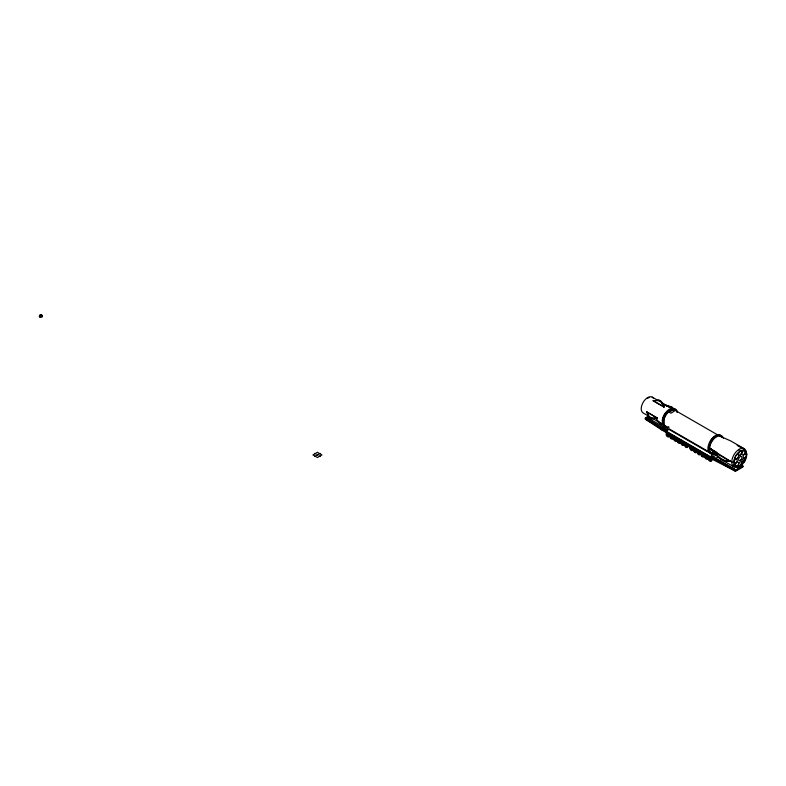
<?xml version="1.0" encoding="UTF-8"?>
<svg xmlns="http://www.w3.org/2000/svg" width="786" height="786" viewBox="0 0 786 786"><rect width="100%" height="100%" fill="white"/><g stroke="black" fill="none" stroke-linecap="round" stroke-linejoin="round"><path stroke-width="1.18" d="M662.863 419.351L662.863 423.408M666.911 433.322L666.911 434.206M670.546 435.866L670.851 435.031M676.599 439.629L676.628 439.384A1.307 0.757 60 0 0 676.363 438.47M680.293 441.761L680.322 441.516A1.307 0.757 60 0 0 680.293 441.221M681.609 442.253L681.806 441.516M685.304 444.385L685.736 443.432M692.918 449.052L692.947 448.806A1.307 0.757 60 0 0 692.83 448.197M697.929 451.675L698.361 450.722M701.623 453.807L702.055 452.854A2.083 1.208 60 0 1 702.36 452.756M703.991 455.438L704.02 455.192A1.307 0.757 60 0 0 703.892 454.593M317.22 454.652C321.199 453.866 313.653 456.027 317.632 455.232M674.663 437.045L674.26 438.283M694.441 448.806L694.293 450.014A2.083 1.208 60 0 0 694.441 450.516M709.051 457.658L709.424 457.108M741.355 453.954L740.795 453.905M662.755 422.455L662.284 422.799L663.856 423.094M709.719 449.621L708.147 449.327L708.618 446.939L708.147 447.146L709.719 447.588M314.724 456.499L315.628 455.978M317.092 455.133L317.76 454.75M319.224 453.905L320.128 453.384M658.658 400.182C663.148 400.231 666.685 414.173 661.429 402.206L658.658 400.614M648.509 416.108L645.375 417.916L645.375 419.193L661.822 429.971L714.464 460.36L735.539 471.246L742.839 467.031L742.839 465.754L735.539 469.969L714.464 459.083L661.822 428.694L645.375 417.916L667.059 430.433L667.059 427.712L665.585 426.857L665.585 429.588M646.416 417.739L648.509 416.531M649.658 416.718L646.485 418.555L646.485 419.832M650.012 419.292L651.899 418.201M666.106 426.218L661.822 428.694L661.822 429.971M665.771 426.965L665.791 426.955A10.277 5.934 -60 0 1 662.402 423.811L662.402 419.469A10.277 5.934 -60 0 1 668.473 409.82A10.277 5.934 -60 0 1 675.714 409.761M667.059 427.712L667.078 427.702A10.277 5.934 -60 0 0 668.837 427.525M664.484 430.227L665.83 429.441L663.178 427.908M665.958 431.072L668.896 429.382L711.202 453.807M710.377 456.725L711.507 456.077L712.981 456.921L712.961 454.249L711.487 453.394L711.487 456.086M710.564 456.833L711.684 456.175M711.851 457.57L716.184 455.074M713.639 458.886L711.802 459.948L711.802 458.67L707.636 456.263M717.775 457.167L714.464 459.083L714.464 460.36M742.839 466.177L735.539 470.392L714.464 459.505L661.822 429.117L645.375 418.339M742.839 466.393L735.539 470.608L714.464 459.722L661.822 429.333L645.375 418.555M662.755 420.431L662.284 420.628L663.856 421.07M648.961 416.983L651.722 418.574L657.43 418.211L651.722 418.751L648.961 417.15L646.74 411.864L657.43 418.034L652.095 418.358L649.324 416.767M733.79 462.207L731.756 462.099L710.554 448.914C715.663 454.711 721.882 463.052 730.381 461.176C721.558 461.785 716.095 454.239 710.554 448.659L719.18 457.904L724.161 460.606L730.381 461.431L718.109 454.347L710.554 448.786L716.911 452.461M723.788 460.567L730.381 461.176M664.082 405.055C666.921 404.544 680.411 410.567 666.292 405.537M39.762 315.55L39.762 315.55A1.592 0.914 60 0 1 40.892 314.901A1.592 0.914 -60 0 1 42.012 315.55M666.017 405.527L670.91 407.502M666.017 405.704L670.91 407.669M737.18 445.475L744.077 448.855M744.352 448.806L730.705 440.926L719.485 435.955M739.469 446.448L744.077 449.111M661.576 401.695L658.806 400.103L653.117 400.811L663.885 406.942M741.866 448L743.713 449.071M652.223 397.117L658.334 400.654M661.39 402.412L672.6 408.887M673.622 409.477L717.402 434.746M646.74 411.952L657.43 418.211L652.095 418.535L649.324 416.934L646.74 412.031M649.207 416.462L643.095 412.935A9.127 5.266 -60 0 1 643.734 401.381A9.127 5.266 -60 0 1 653.254 398.07M651.25 417.641L663.472 424.695M661.576 423.841L658.806 422.239L656.732 419.763M661.429 423.919L658.658 422.328L656.585 419.852M711.202 453.168L668.896 428.743L668.896 429.382M720.271 458.995L733.918 466.874M647.772 417.808L664.219 427.309M713.128 456.843L735.706 469.871M715.565 458.444L735.539 469.969L735.539 471.246L725.596 465.509M645.375 419.193L655.73 425.177M668.061 433.42L668.601 433.734M669.092 434.01L671.175 435.218M673.189 436.387L674.535 437.163M675.98 437.989L678.23 439.286M681.914 441.418L680.568 440.641L680.44 442.783A2.083 1.208 60 0 1 679.399 442.685M683.673 442.43L685.756 443.638M687.043 444.385L690.963 446.645M693.203 447.932L694.549 448.708M696.17 449.651L698.253 450.85M700.336 452.058L705.612 455.104L705.356 456.411A2.083 1.208 60 0 0 705.504 456.902M667.009 434.088L683.673 443.707M683.977 443.884L685.333 444.67M685.756 444.915L696.17 450.928M696.612 451.184L697.958 451.96M698.253 452.127L711.173 459.584M314.724 453.384L315.628 453.905M319.224 455.978L320.128 456.499M39.929 315.648L40.892 316.208M710.554 448.914L719.554 457.943M656.732 420.029C664.799 427.388 661.37 425.108 656.585 420.117M704.138 454.053L704.138 456.47A2.083 1.208 60 0 1 702.713 456.086M696.887 450.064L696.76 452.205A2.083 1.208 60 0 1 696.101 452.264M693.075 447.666L693.075 450.073A2.083 1.208 60 0 1 692.024 449.975M687.819 444.64L687.819 447.047A2.083 1.208 60 0 1 686.777 446.939M676.756 438.244L676.756 440.661A2.083 1.208 60 0 1 675.714 440.553M669.505 434.255L669.377 436.397A2.083 1.208 60 0 1 668.336 436.289M661.429 401.784L663.816 406.991M698.695 452.343L698.764 452.589A1.041 0.599 60 0 0 699.923 453.434M746.513 453.581L746.7 454.75L745.59 454.112A9.127 5.266 -60 0 0 743.703 449.936M709.552 458.385L709.581 458.67A1.307 0.757 60 0 0 710.937 460.105M705.857 456.253L705.887 456.538A1.307 0.757 60 0 0 706.663 457.776A1.307 0.757 60 0 0 707.577 457.786M694.795 449.867L694.824 450.152A1.307 0.757 60 0 0 696.367 451.528M691.11 447.735L691.14 448.02A1.307 0.757 60 0 0 692.024 449.337M682.169 442.577L682.199 442.862A1.307 0.757 60 0 0 683.329 444.277M678.475 440.445L678.505 440.73A1.307 0.757 60 0 0 679.399 442.046M674.791 438.313L674.82 438.598A1.307 0.757 60 0 0 675.587 439.836A1.307 0.757 60 0 0 676.51 439.846M739.135 449.327L739.135 450.388M744.706 458.346A2.348 1.356 -60 0 1 743.959 461.981A2.348 1.356 -60 0 1 741.925 460.812A2.348 1.356 -60 0 1 744.706 458.346A9.127 5.266 -60 0 1 740.805 464.074M662.814 422.907A9.127 5.266 -60 0 1 665.83 412.788M741.051 464.968A10.434 6.023 -60 0 1 731.786 462.826A10.434 6.023 -60 0 1 739.783 448.983A10.434 6.023 -60 0 1 746.268 455.929M746.071 456.754A10.434 6.023 -60 0 1 745.531 458.415M744.352 460.851A10.434 6.023 -60 0 1 743.369 462.374M739.135 465.292A9.127 5.266 -60 0 1 735.912 466.157M734.576 465.744A9.127 5.266 -60 0 1 733.544 464.791M647.664 398.207A8.351 4.814 -60 0 1 649.187 397.559M674.221 409.28A9.599 5.541 -60 0 1 675.302 410.282M666.027 426.336A9.599 5.541 -60 0 1 663.541 424.902M663.541 417.071A9.599 5.541 -60 0 1 666.027 412.768M671.175 409.005A9.599 5.541 -60 0 1 672.816 408.848M677.552 412.002A10.277 5.934 -60 0 0 670.527 409.84A10.277 5.934 -60 0 0 663.512 420.107L663.512 424.45A10.277 5.934 -60 0 0 668.65 427.417M677.09 412.414A9.599 5.541 -60 0 0 670.527 410.39A9.599 5.541 -60 0 0 663.973 419.989L663.973 424.047A9.599 5.541 -60 0 0 668.768 426.818M722.334 437.38A9.648 5.571 -60 0 0 715.535 437.429A9.648 5.571 -60 0 0 709.837 446.497L709.837 450.575A9.648 5.571 -60 0 0 713.02 453.522M723.484 438.47A10.326 5.964 -60 0 0 716.429 436.299A10.326 5.964 -60 0 0 709.375 446.625L709.375 450.987A10.326 5.964 -60 0 0 714.533 453.964M720.143 435.729A9.648 5.571 -60 0 1 721.234 436.741M713.55 452.726A9.648 5.571 -60 0 1 709.414 451.439M710.495 441.31A9.648 5.571 -60 0 1 715.319 436.21M721.646 436.22A10.326 5.964 -60 0 0 714.366 436.279A10.326 5.964 -60 0 0 708.265 445.976L708.265 450.349A10.326 5.964 -60 0 0 711.674 453.502M714.72 454.072A10.326 5.964 -60 0 1 712.961 454.249M671.637 438.146A2.083 1.208 60 0 0 673.062 438.529L673.062 436.122A2.083 1.208 60 0 0 672.757 435.67M672.482 437.91A1.307 0.757 60 0 1 671.126 436.485L671.097 436.191A1.307 0.757 60 0 1 671.126 435.925M679.585 441.909A1.041 0.599 60 0 1 678.662 440.553M680.047 442.105A1.307 0.757 60 0 1 679.635 442.145M672.394 437.674A1.041 0.599 60 0 1 671.499 435.817M672.02 435.866A1.041 0.599 60 0 1 672.394 436.191M668.522 435.523A1.041 0.599 60 0 1 667.599 434.167A1.041 0.599 60 0 1 668.522 433.882M668.572 435.758A1.307 0.757 60 0 1 667.442 434.353L667.412 434.059A1.307 0.757 60 0 1 667.678 433.459M692.024 449.12A1.041 0.599 60 0 1 691.316 447.637M699.864 453.719A1.307 0.757 60 0 1 698.518 452.294L698.479 451.999A1.307 0.757 60 0 1 698.607 451.537M698.764 452.589A1.041 0.599 60 0 1 699.216 451.596M676.353 438.794A1.041 0.599 60 0 1 675.803 439.747A1.041 0.599 60 0 1 674.997 438.215M685.883 444.444A1.307 0.757 60 0 0 685.854 444.709L685.883 444.984A1.307 0.757 60 0 0 686.777 446.301A1.307 0.757 60 0 0 687.662 446.026L687.701 445.77A1.307 0.757 60 0 0 687.426 444.866M687.416 445.181A1.041 0.599 60 0 1 686.777 446.094A1.041 0.599 60 0 1 686.139 444.444M692.407 446.841A2.083 1.208 60 0 1 692.771 447.224M683.466 444.974A2.083 1.208 60 0 0 684.134 444.915L684.134 442.508A2.083 1.208 60 0 0 683.82 442.056M681.806 443.225A2.083 1.208 60 0 1 681.659 442.724M695.345 451.773A1.041 0.599 60 0 1 694.244 450.398A1.041 0.599 60 0 1 695.345 450.299A1.041 0.599 60 0 1 695.345 451.773A2.083 1.208 60 0 1 694.981 451.449M696.082 451.351A1.041 0.599 60 0 1 695.197 449.494M696.455 449.346A2.083 1.208 60 0 1 696.76 449.798M695.07 449.268A1.307 0.757 60 0 1 695.256 449.209M682.199 442.322A1.307 0.757 60 0 1 682.287 442.115M683.456 444.061A1.041 0.599 60 0 1 682.562 442.204M699.039 453.905A1.041 0.599 60 0 0 699.039 452.431A1.041 0.599 60 0 0 697.929 452.53A1.041 0.599 60 0 0 699.039 453.905A2.083 1.208 60 0 0 700.454 454.337L700.454 451.93A2.083 1.208 60 0 0 700.139 451.478M699.402 450.83A2.083 1.208 60 0 1 699.786 451.105M709.581 458.13A1.307 0.757 60 0 1 709.817 457.786M710.858 460.783A2.083 1.208 60 0 0 711.517 460.724L711.752 460.508A2.083 1.208 60 0 0 711.9 459.299L711.517 458.317A2.083 1.208 60 0 0 711.212 457.865M703.735 454.603A1.041 0.599 60 0 1 703.097 455.516A1.041 0.599 60 0 1 702.458 453.866M703.48 453.237A2.083 1.208 60 0 1 703.834 453.61M703.892 455.654A1.307 0.757 60 0 1 702.979 455.644A1.307 0.757 60 0 1 702.203 454.426L702.173 454.131A1.307 0.757 60 0 1 702.291 453.669M710.996 459.82A1.041 0.599 60 0 1 709.886 459.103A1.041 0.599 60 0 1 710.102 457.973M706.978 457.727A1.041 0.599 60 0 1 706.044 456.361M707.164 458.651A2.083 1.208 60 0 0 707.822 458.592L707.822 456.185A2.083 1.208 60 0 0 707.164 455.359M42.012 316.856A1.592 0.914 60 0 0 40.892 314.901A1.592 0.914 -60 0 0 39.762 316.856M668.876 436.603L668.64 436.82A2.083 1.208 60 0 1 666.548 435.621A2.083 1.208 60 0 1 666.548 433.214A2.083 1.208 60 0 1 668.64 434.412L668.876 434.904A2.083 1.208 60 0 1 668.876 436.603M672.561 438.735L672.325 438.952A2.083 1.208 60 0 1 670.242 437.743A2.083 1.208 60 0 1 670.242 435.336A2.083 1.208 60 0 1 672.325 436.544L672.561 437.036A2.083 1.208 60 0 1 672.561 438.735M676.245 440.867L676.019 441.084A2.083 1.208 60 0 1 673.926 439.875A2.083 1.208 60 0 1 673.926 437.468A2.083 1.208 60 0 1 676.019 438.676L676.245 439.158A2.083 1.208 60 0 1 676.245 440.867M679.939 442.99L679.703 443.216A2.083 1.208 60 0 1 677.62 442.007A2.083 1.208 60 0 1 677.62 439.6A2.083 1.208 60 0 1 679.703 440.799L679.939 441.29A2.083 1.208 60 0 1 679.939 442.99M683.624 445.122L683.388 445.338A2.083 1.208 60 0 1 681.305 444.139A2.083 1.208 60 0 1 681.305 441.732A2.083 1.208 60 0 1 683.388 442.931L683.624 443.422A2.083 1.208 60 0 1 683.624 445.122M687.318 447.254L687.082 447.47A2.083 1.208 60 0 1 684.999 446.271A2.083 1.208 60 0 1 684.999 443.854A2.083 1.208 60 0 1 687.082 445.063L687.318 445.554A2.083 1.208 60 0 1 687.318 447.254M692.564 450.29L692.338 450.506A2.083 1.208 60 0 1 690.246 449.297A2.083 1.208 60 0 1 690.246 446.89A2.083 1.208 60 0 1 692.338 448.099L692.564 448.58A2.083 1.208 60 0 1 692.564 450.29M696.258 452.412L696.023 452.638A2.083 1.208 60 0 1 693.94 451.429A2.083 1.208 60 0 1 693.94 449.022A2.083 1.208 60 0 1 696.023 450.221L696.258 450.712A2.083 1.208 60 0 1 696.258 452.412M699.943 454.544L699.707 454.76A2.083 1.208 60 0 1 697.624 453.561A2.083 1.208 60 0 1 697.624 451.144A2.083 1.208 60 0 1 699.707 452.353L699.943 452.844A2.083 1.208 60 0 1 699.943 454.544M703.637 456.676L703.401 456.892A2.083 1.208 60 0 1 701.308 455.684A2.083 1.208 60 0 1 701.308 453.276A2.083 1.208 60 0 1 703.401 454.485L703.637 454.976A2.083 1.208 60 0 1 703.637 456.676M707.321 458.808L707.086 459.024A2.083 1.208 60 0 1 705.003 457.816A2.083 1.208 60 0 1 705.003 455.408A2.083 1.208 60 0 1 707.086 456.617L707.321 457.098A2.083 1.208 60 0 1 707.321 458.808M711.016 460.93L710.78 461.156A2.083 1.208 60 0 1 708.687 459.948A2.083 1.208 60 0 1 708.687 457.54A2.083 1.208 60 0 1 710.78 458.739L711.016 459.23A2.083 1.208 60 0 1 711.016 460.93M670.9 410.99L669.23 412.208L670.92 413.19L674.27 411.255L672.57 410.282L670.9 410.99M317.426 452.343L312.926 454.947L317.426 457.54L321.926 454.947L317.426 452.343M653.264 400.722L658.806 400.526L661.576 402.127L663.964 406.902L653.264 400.722M745.285 457.423A2.348 1.356 -60 0 0 746.032 453.787A2.348 1.356 -60 0 0 743.251 456.244A2.348 1.356 -60 0 0 745.285 457.423M736.03 462.767A2.348 1.356 -60 0 0 736.767 459.132A2.348 1.356 -60 0 0 733.996 461.598A2.348 1.356 -60 0 0 736.03 462.767M737.415 465.734A2.348 1.356 -60 0 0 738.162 462.099A2.348 1.356 -60 0 0 735.382 464.555A2.348 1.356 -60 0 0 737.415 465.734M740.245 455.074A2.348 1.356 -60 0 0 741.679 451.37A2.348 1.356 -60 0 0 738.811 453.031A2.348 1.356 -60 0 0 740.245 455.074M741.915 464.713A9.127 5.266 -60 0 0 744.814 450.575A9.127 5.266 -60 0 0 734.006 460.154A9.127 5.266 -60 0 0 741.915 464.713M743.939 454.436A2.348 1.356 -60 0 0 744.676 450.8A2.348 1.356 -60 0 0 741.905 453.267A2.348 1.356 -60 0 0 743.939 454.436M740.677 460.085A2.348 1.356 -60 0 0 741.414 456.45A2.348 1.356 -60 0 0 738.644 458.906A2.348 1.356 -60 0 0 740.677 460.085M737.415 458.199A2.348 1.356 -60 0 0 738.162 454.563A2.348 1.356 -60 0 0 735.382 457.03A2.348 1.356 -60 0 0 737.415 458.199M740.677 465.41A2.348 1.356 -60 0 0 741.414 461.775A2.348 1.356 -60 0 0 738.644 464.231A2.348 1.356 -60 0 0 740.677 465.41M670.36 436.613A1.307 0.757 60 0 0 671.745 438.333A1.307 0.757 60 0 0 671.745 436.485A1.307 0.757 60 0 0 670.36 436.613M670.546 436.721A1.041 0.599 60 0 0 671.657 438.097A1.041 0.599 60 0 0 671.657 436.623A1.041 0.599 60 0 0 670.546 436.721M666.852 434.589A1.041 0.599 60 0 0 667.962 435.965A1.041 0.599 60 0 0 667.962 434.491A1.041 0.599 60 0 0 666.852 434.589M666.675 434.481A1.307 0.757 60 0 0 668.051 436.201A1.307 0.757 60 0 0 668.051 434.363A1.307 0.757 60 0 0 666.675 434.481M685.117 445.131A1.307 0.757 60 0 0 686.502 446.851A1.307 0.757 60 0 0 686.502 445.004A1.307 0.757 60 0 0 685.117 445.131M685.304 445.24A1.041 0.599 60 0 0 686.404 446.615A1.041 0.599 60 0 0 686.404 445.141A1.041 0.599 60 0 0 685.304 445.24M681.609 443.108A1.041 0.599 60 0 0 682.72 444.483A1.041 0.599 60 0 0 682.72 443.009A1.041 0.599 60 0 0 681.609 443.108M681.423 442.999A1.307 0.757 60 0 0 682.808 444.719A1.307 0.757 60 0 0 682.808 442.882A1.307 0.757 60 0 0 681.423 442.999M677.738 440.877A1.307 0.757 60 0 0 679.124 442.597A1.307 0.757 60 0 0 679.124 440.75A1.307 0.757 60 0 0 677.738 440.877M677.925 440.975A1.041 0.599 60 0 0 679.025 442.351A1.041 0.599 60 0 0 679.025 440.877A1.041 0.599 60 0 0 677.925 440.975M694.058 450.29A1.307 0.757 60 0 0 695.443 452.019A1.307 0.757 60 0 0 695.443 450.172A1.307 0.757 60 0 0 694.058 450.29M690.373 448.167A1.307 0.757 60 0 0 691.749 449.887A1.307 0.757 60 0 0 691.749 448.04A1.307 0.757 60 0 0 690.373 448.167M690.55 448.275A1.041 0.599 60 0 0 691.66 449.651A1.041 0.599 60 0 0 691.66 448.167A1.041 0.599 60 0 0 690.55 448.275M674.231 438.853A1.041 0.599 60 0 0 675.341 440.229A1.041 0.599 60 0 0 675.341 438.755A1.041 0.599 60 0 0 674.231 438.853M674.054 438.745A1.307 0.757 60 0 0 675.429 440.465A1.307 0.757 60 0 0 675.429 438.617A1.307 0.757 60 0 0 674.054 438.745M697.742 452.422A1.307 0.757 60 0 0 699.127 454.141A1.307 0.757 60 0 0 699.127 452.304A1.307 0.757 60 0 0 697.742 452.422M701.436 454.554A1.307 0.757 60 0 0 702.822 456.273A1.307 0.757 60 0 0 702.822 454.426A1.307 0.757 60 0 0 701.436 454.554M701.623 454.662A1.041 0.599 60 0 0 702.723 456.037A1.041 0.599 60 0 0 702.723 454.563A1.041 0.599 60 0 0 701.623 454.662M705.307 456.794A1.041 0.599 60 0 0 706.418 458.169A1.041 0.599 60 0 0 706.418 456.686A1.041 0.599 60 0 0 705.307 456.794M705.121 456.686A1.307 0.757 60 0 0 706.506 458.405A1.307 0.757 60 0 0 706.506 456.558A1.307 0.757 60 0 0 705.121 456.686M708.992 458.916A1.041 0.599 60 0 0 710.102 460.291A1.041 0.599 60 0 0 710.102 458.818A1.041 0.599 60 0 0 708.992 458.916M708.815 458.808A1.307 0.757 60 0 0 710.19 460.537A1.307 0.757 60 0 0 710.19 458.69A1.307 0.757 60 0 0 708.815 458.808M40.017 316.974A1.592 0.914 0 0 0 42.473 316.247A1.592 0.914 0 0 0 40.165 315.382A1.592 0.914 0 0 0 40.017 316.974"/></g></svg>
